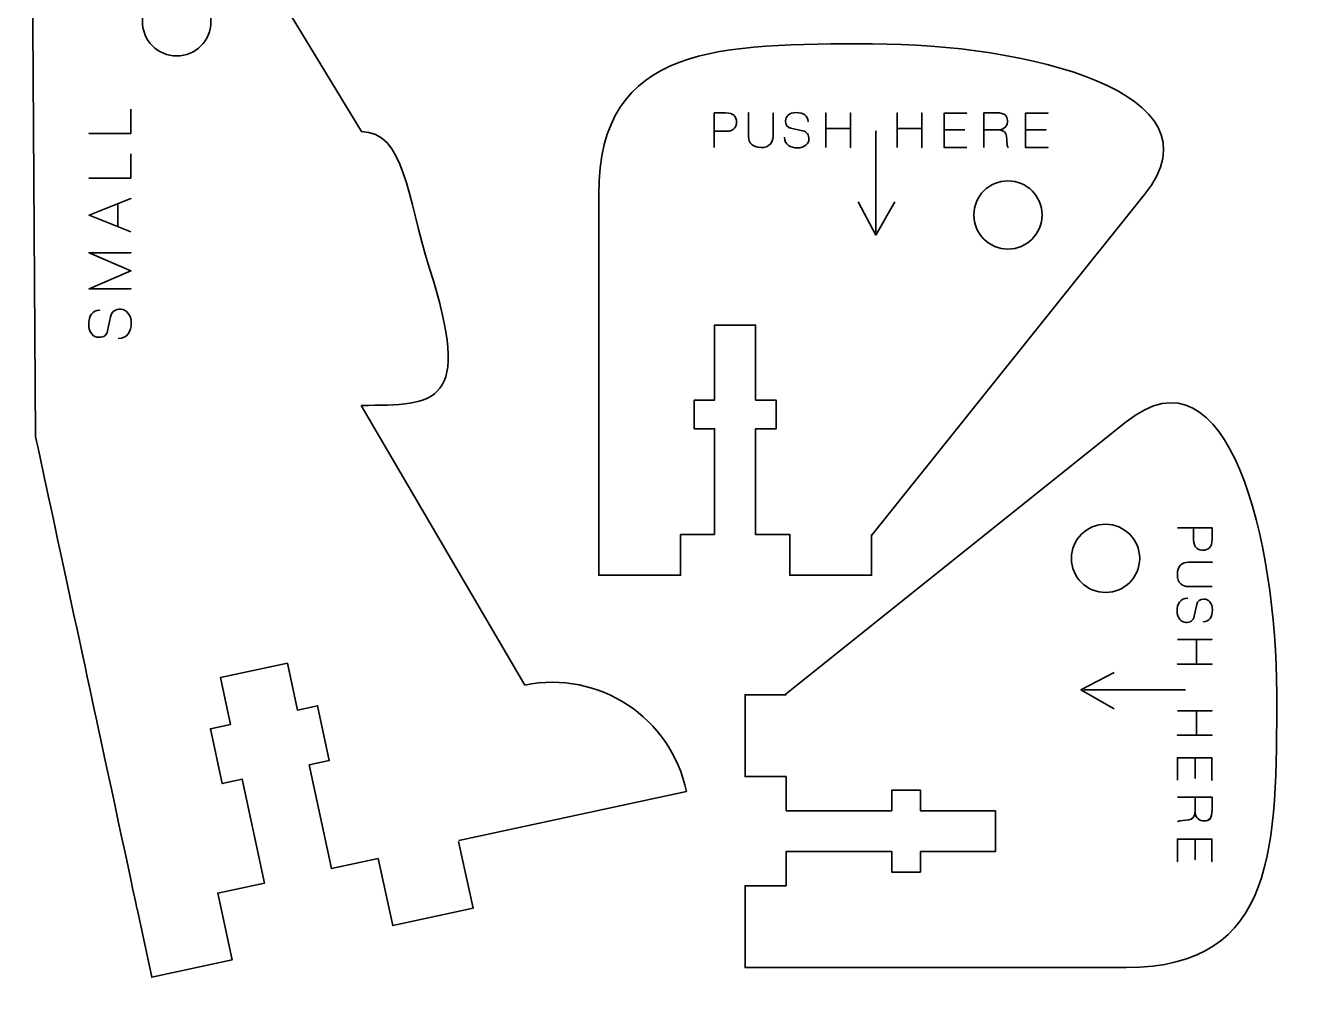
# Model space of a CAD drawing. Header units: inches. Extents: x 215 to 985, y -885 to -315.
# Drawn here: x 284.4 to 378.4, y -504.3 to -433.8 of the extents above; entities that cross this region are included whole.
import ezdxf

# ---------------------------------------------------------------- set-up
doc = ezdxf.new("R2010")
doc.units = ezdxf.units.IN
doc.header["$MEASUREMENT"] = 0
doc.layers.add('Layer 1', color=7, linetype='Continuous')

# ---------------------------------------------------------------- blocks, each defined once
blk = doc.blocks.new('block 197')
at = {"layer": 'Layer 1', "color": 250, "lineweight": 35, "true_color": 0x323232}
for points in [[(326.273, -446.141), (326.273, -471.044)], [(346.194, -471.044), (366.116, -446.141)]]:
    blk.add_lwpolyline(points, dxfattribs=at)
blk = doc.blocks.new('block 198')
at = {"layer": 'Layer 1', "color": 250, "lineweight": 35, "true_color": 0x323232}
blk.add_lwpolyline([(346.194, -470.963), (346.194, -473.951), (340.217, -473.951), (340.217, -470.963), (337.727, -470.963), (337.727, -463.244), (339.221, -463.244), (339.221, -461.151), (337.727, -461.151), (337.727, -455.674), (334.739, -455.674), (334.739, -461.151), (333.245, -461.151), (333.245, -463.244), (334.739, -463.244), (334.739, -470.963), (332.249, -470.963), (332.249, -473.951), (326.273, -473.951), (326.273, -470.963)], dxfattribs=at)
blk = doc.blocks.new('block 199')
at = {"layer": 'Layer 1', "color": 250, "lineweight": 35, "true_color": 0x323232}
blk.add_open_spline([(353.662, -447.636), (353.662, -449.012), (354.777, -450.126), (356.153, -450.126), (357.529, -450.126), (358.643, -449.012), (358.643, -447.636), (358.643, -446.261), (357.529, -445.146), (356.153, -445.146), (354.777, -445.146), (353.662, -446.261), (353.662, -447.636)], degree=3, knots=[0, 0, 0, 0, 1, 1, 1, 2, 2, 2, 3, 3, 3, 4, 4, 4, 4], dxfattribs=at)
blk = doc.blocks.new('block 202')
at = {"layer": 'Layer 1', "color": 13, "lineweight": 35, "true_color": 0xed6444}
blk.add_open_spline([(334.713, -442.717), (334.713, -442.717), (334.713, -440.177), (334.713, -440.177), (334.713, -440.177), (335.523, -440.177), (335.523, -440.177), (336.174, -440.177), (336.322, -440.487), (336.34, -440.829), (336.354, -441.171), (336.171, -441.527), (335.59, -441.527), (335.59, -441.527), (334.713, -441.527), (334.713, -441.527), (334.713, -441.527), (335.59, -441.527), (335.59, -441.527), (336.16, -441.527), (336.354, -441.171), (336.34, -440.829), (336.322, -440.487), (336.167, -440.177), (335.523, -440.177), (335.523, -440.177), (334.713, -440.177), (334.713, -440.177), (334.713, -440.177), (334.713, -442.717), (334.713, -442.717)], degree=3, knots=[0, 0, 0, 0, 1, 1, 1, 2, 2, 2, 3, 3, 3, 4, 4, 4, 5, 5, 5, 6, 6, 6, 7, 7, 7, 8, 8, 8, 9, 9, 9, 10, 10, 10, 10], dxfattribs=at)
blk = doc.blocks.new('block 201')
at = {"layer": 'Layer 1'}
blk.add_blockref('block 202', (0, 0), dxfattribs=at)
blk = doc.blocks.new('block 204')
at = {"layer": 'Layer 1', "color": 13, "lineweight": 35, "true_color": 0xed6444}
blk.add_open_spline([(339, -440.174), (339, -440.174), (339, -441.488), (339, -441.91), (339, -442.333), (338.74, -442.717), (338.12, -442.713), (337.5, -442.703), (337.215, -442.357), (337.215, -441.91), (337.215, -441.91), (337.215, -440.174), (337.215, -440.174), (337.215, -440.174), (337.215, -441.91), (337.215, -441.91), (337.215, -442.357), (337.5, -442.703), (338.12, -442.713), (338.74, -442.717), (339, -442.333), (339, -441.91), (339, -441.488), (339, -440.174), (339, -440.174)], degree=3, knots=[0, 0, 0, 0, 1, 1, 1, 2, 2, 2, 3, 3, 3, 4, 4, 4, 5, 5, 5, 6, 6, 6, 7, 7, 7, 8, 8, 8, 8], dxfattribs=at)
blk = doc.blocks.new('block 203')
at = {"layer": 'Layer 1'}
blk.add_blockref('block 204', (0, 0), dxfattribs=at)
blk = doc.blocks.new('block 206')
at = {"layer": 'Layer 1', "color": 13, "lineweight": 35, "true_color": 0xed6444}
blk.add_open_spline([(339.847, -441.949), (339.847, -442.513), (340.277, -442.738), (340.78, -442.738), (341.291, -442.738), (341.611, -442.417), (341.622, -442.104), (341.632, -441.794), (341.474, -441.548), (341.161, -441.481), (341.161, -441.481), (340.298, -441.294), (340.298, -441.294), (340.055, -441.241), (339.911, -441.1), (339.911, -440.769), (339.911, -440.438), (340.189, -440.153), (340.696, -440.153), (341.203, -440.153), (341.573, -440.392), (341.559, -440.811), (341.573, -440.392), (341.203, -440.153), (340.696, -440.153), (340.189, -440.153), (339.911, -440.438), (339.911, -440.769), (339.911, -441.1), (340.048, -441.238), (340.298, -441.294), (340.298, -441.294), (341.161, -441.481), (341.161, -441.481), (341.481, -441.548), (341.632, -441.794), (341.622, -442.104), (341.611, -442.417), (341.291, -442.738), (340.78, -442.738), (340.277, -442.738), (339.847, -442.513), (339.847, -441.949)], degree=3, knots=[0, 0, 0, 0, 1, 1, 1, 2, 2, 2, 3, 3, 3, 4, 4, 4, 5, 5, 5, 6, 6, 6, 7, 7, 7, 8, 8, 8, 9, 9, 9, 10, 10, 10, 11, 11, 11, 12, 12, 12, 13, 13, 13, 14, 14, 14, 14], dxfattribs=at)
blk = doc.blocks.new('block 205')
at = {"layer": 'Layer 1'}
blk.add_blockref('block 206', (0, 0), dxfattribs=at)
blk = doc.blocks.new('block 208')
at = {"layer": 'Layer 1', "color": 13, "lineweight": 35, "true_color": 0xed6444}
blk.add_lwpolyline([(342.86, -442.717), (342.86, -441.311), (344.653, -441.311), (344.653, -442.717), (344.653, -440.181), (344.653, -441.311), (342.86, -441.311), (342.86, -440.181), (342.86, -442.717)], dxfattribs=at)
blk = doc.blocks.new('block 207')
at = {"layer": 'Layer 1'}
blk.add_blockref('block 208', (0, 0), dxfattribs=at)
blk = doc.blocks.new('block 210')
at = {"layer": 'Layer 1', "color": 13, "lineweight": 35, "true_color": 0xed6444}
blk.add_lwpolyline([(348.061, -442.717), (348.061, -441.311), (349.854, -441.311), (349.854, -442.717), (349.854, -440.181), (349.854, -441.311), (348.061, -441.311), (348.061, -440.181), (348.061, -442.717)], dxfattribs=at)
blk = doc.blocks.new('block 209')
at = {"layer": 'Layer 1'}
blk.add_blockref('block 210', (0, 0), dxfattribs=at)
blk = doc.blocks.new('block 212')
at = {"layer": 'Layer 1', "color": 13, "lineweight": 35, "true_color": 0xed6444}
blk.add_open_spline([(353.141, -442.717), (353.141, -442.717), (351.5, -442.717), (351.5, -442.717), (351.5, -442.717), (351.5, -440.192), (351.5, -440.192), (351.5, -440.192), (353.141, -440.192), (353.141, -440.192), (353.141, -440.192), (351.5, -440.192), (351.5, -440.192), (351.5, -440.192), (351.5, -442.717), (351.5, -442.717), (351.5, -442.717), (353.141, -442.717), (353.141, -442.717)], degree=3, knots=[0, 0, 0, 0, 1, 1, 1, 2, 2, 2, 3, 3, 3, 4, 4, 4, 5, 5, 5, 6, 6, 6, 6], dxfattribs=at)
blk = doc.blocks.new('block 211')
at = {"layer": 'Layer 1'}
blk.add_blockref('block 212', (0, 0), dxfattribs=at)
blk = doc.blocks.new('block 214')
at = {"layer": 'Layer 1', "color": 13, "lineweight": 35, "true_color": 0xed6444}
blk.add_open_spline([(353, -441.417), (353, -441.417), (351.5, -441.417), (351.5, -441.417), (351.5, -441.417), (353, -441.417), (353, -441.417)], degree=3, knots=[0, 0, 0, 0, 1, 1, 1, 2, 2, 2, 2], dxfattribs=at)
blk = doc.blocks.new('block 213')
at = {"layer": 'Layer 1'}
blk.add_blockref('block 214', (0, 0), dxfattribs=at)
blk = doc.blocks.new('block 216')
at = {"layer": 'Layer 1', "color": 13, "lineweight": 35, "true_color": 0xed6444}
blk.add_open_spline([(354.383, -442.717), (354.383, -442.717), (354.383, -440.177), (354.383, -440.177), (354.383, -440.177), (355.309, -440.177), (355.309, -440.177), (355.957, -440.177), (356.094, -440.399), (356.112, -440.741), (356.126, -441.082), (355.953, -441.421), (355.379, -441.421), (355.379, -441.421), (354.383, -441.421), (354.383, -441.421), (354.383, -441.421), (355.379, -441.421), (355.379, -441.421), (355.943, -441.421), (356.126, -441.082), (356.112, -440.741), (356.094, -440.399), (355.943, -440.177), (355.309, -440.177), (355.309, -440.177), (354.383, -440.177), (354.383, -440.177), (354.383, -440.177), (354.383, -442.717), (354.383, -442.717)], degree=3, knots=[0, 0, 0, 0, 1, 1, 1, 2, 2, 2, 3, 3, 3, 4, 4, 4, 5, 5, 5, 6, 6, 6, 7, 7, 7, 8, 8, 8, 9, 9, 9, 10, 10, 10, 10], dxfattribs=at)
blk = doc.blocks.new('block 215')
at = {"layer": 'Layer 1'}
blk.add_blockref('block 216', (0, 0), dxfattribs=at)
blk = doc.blocks.new('block 218')
at = {"layer": 'Layer 1', "color": 13, "lineweight": 35, "true_color": 0xed6444}
blk.add_open_spline([(356.189, -442.717), (356.119, -442.668), (356.101, -442.569), (356.101, -442.527), (356.101, -442.527), (356.038, -441.886), (356.038, -441.886), (356.016, -441.611), (355.819, -441.421), (355.428, -441.421), (355.819, -441.421), (356.016, -441.611), (356.038, -441.886), (356.038, -441.886), (356.101, -442.527), (356.101, -442.527), (356.101, -442.569), (356.119, -442.668), (356.189, -442.717)], degree=3, knots=[0, 0, 0, 0, 1, 1, 1, 2, 2, 2, 3, 3, 3, 4, 4, 4, 5, 5, 5, 6, 6, 6, 6], dxfattribs=at)
blk = doc.blocks.new('block 217')
at = {"layer": 'Layer 1'}
blk.add_blockref('block 218', (0, 0), dxfattribs=at)
blk = doc.blocks.new('block 220')
at = {"layer": 'Layer 1', "color": 13, "lineweight": 35, "true_color": 0xed6444}
blk.add_open_spline([(357.438, -442.717), (357.438, -442.717), (357.438, -440.192), (357.438, -440.192), (357.438, -440.192), (359.079, -440.192), (359.079, -440.192), (359.079, -440.192), (357.438, -440.192), (357.438, -440.192), (357.438, -440.192), (357.438, -442.717), (357.438, -442.717), (357.438, -442.717), (359.079, -442.717), (359.079, -442.717), (359.079, -442.717), (357.438, -442.717), (357.438, -442.717)], degree=3, knots=[0, 0, 0, 0, 1, 1, 1, 2, 2, 2, 3, 3, 3, 4, 4, 4, 5, 5, 5, 6, 6, 6, 6], dxfattribs=at)
blk = doc.blocks.new('block 219')
at = {"layer": 'Layer 1'}
blk.add_blockref('block 220', (0, 0), dxfattribs=at)
blk = doc.blocks.new('block 222')
at = {"layer": 'Layer 1', "color": 13, "lineweight": 35, "true_color": 0xed6444}
blk.add_open_spline([(357.438, -441.417), (357.438, -441.417), (358.938, -441.417), (358.938, -441.417), (358.938, -441.417), (357.438, -441.417), (357.438, -441.417)], degree=3, knots=[0, 0, 0, 0, 1, 1, 1, 2, 2, 2, 2], dxfattribs=at)
blk = doc.blocks.new('block 221')
at = {"layer": 'Layer 1'}
blk.add_blockref('block 222', (0, 0), dxfattribs=at)
blk = doc.blocks.new('block 200')
at = {"layer": 'Layer 1'}
for name in ['block 201', 'block 203', 'block 205', 'block 207', 'block 209', 'block 211', 'block 215', 'block 219', 'block 213', 'block 217', 'block 221']:
    blk.add_blockref(name, (0, 0), dxfattribs=at)
blk = doc.blocks.new('block 223')
at = {"layer": 'Layer 1', "color": 13, "lineweight": 35, "true_color": 0xed6444}
blk.add_lwpolyline([(346.498, -441.481), (346.498, -448.91)], dxfattribs=at)
blk = doc.blocks.new('block 224')
at = {"layer": 'Layer 1', "color": 13, "lineweight": 35, "true_color": 0xed6444}
blk.add_lwpolyline([(347.882, -446.683), (346.498, -449.12)], dxfattribs=at)
blk = doc.blocks.new('block 225')
at = {"layer": 'Layer 1', "color": 13, "lineweight": 35, "true_color": 0xed6444}
blk.add_lwpolyline([(345.225, -446.683), (346.498, -449.12)], dxfattribs=at)
blk = doc.blocks.new('block 196')
at = {"layer": 'Layer 1', "color": 250, "lineweight": 35, "true_color": 0x323232}
blk.add_open_spline([(326.273, -446.141), (326.273, -435.095), (335.227, -435.14), (346.273, -435.14), (357.319, -435.14), (372.173, -438.641), (366.116, -446.141)], degree=3, knots=[0, 0, 0, 0, 1, 1, 1, 2, 2, 2, 2], dxfattribs=at)
at = {"layer": 'Layer 1'}
for name in ['block 200', 'block 223', 'block 199', 'block 197', 'block 225', 'block 224', 'block 198']:
    blk.add_blockref(name, (0, 0), dxfattribs=at)
blk = doc.blocks.new('block 227')
at = {"layer": 'Layer 1', "color": 250, "lineweight": 35, "true_color": 0x323232}
for points in [[(339.87, -482.676), (364.773, -462.754)], [(364.773, -502.597), (339.87, -502.597)]]:
    blk.add_lwpolyline(points, dxfattribs=at)
blk = doc.blocks.new('block 228')
at = {"layer": 'Layer 1', "color": 250, "lineweight": 35, "true_color": 0x323232}
blk.add_lwpolyline([(339.951, -482.676), (336.963, -482.676), (336.963, -488.653), (339.951, -488.653), (339.951, -491.143), (347.67, -491.143), (347.67, -489.648), (349.763, -489.648), (349.763, -491.143), (355.24, -491.143), (355.24, -494.131), (349.763, -494.131), (349.763, -495.625), (347.67, -495.625), (347.67, -494.131), (339.951, -494.131), (339.951, -496.62), (336.963, -496.62), (336.963, -502.597), (339.951, -502.597)], dxfattribs=at)
blk = doc.blocks.new('block 229')
at = {"layer": 'Layer 1', "color": 250, "lineweight": 35, "true_color": 0x323232}
blk.add_open_spline([(363.279, -475.207), (361.902, -475.207), (360.788, -474.093), (360.788, -472.716), (360.788, -471.341), (361.902, -470.226), (363.279, -470.226), (364.653, -470.226), (365.769, -471.341), (365.769, -472.716), (365.769, -474.093), (364.653, -475.207), (363.279, -475.207)], degree=3, knots=[0, 0, 0, 0, 1, 1, 1, 2, 2, 2, 3, 3, 3, 4, 4, 4, 4], dxfattribs=at)
blk = doc.blocks.new('block 232')
at = {"layer": 'Layer 1', "color": 13, "lineweight": 35, "true_color": 0xed6444}
blk.add_open_spline([(368.518, -470.493), (368.518, -470.493), (371.057, -470.493), (371.057, -470.493), (371.057, -470.493), (371.057, -471.303), (371.057, -471.303), (371.057, -471.955), (370.747, -472.103), (370.406, -472.12), (370.064, -472.134), (369.709, -471.951), (369.709, -471.37), (369.709, -471.37), (369.709, -470.493), (369.709, -470.493), (369.709, -470.493), (369.709, -471.37), (369.709, -471.37), (369.709, -471.941), (370.064, -472.134), (370.406, -472.12), (370.747, -472.103), (371.057, -471.947), (371.057, -471.303), (371.057, -471.303), (371.057, -470.493), (371.057, -470.493), (371.057, -470.493), (368.518, -470.493), (368.518, -470.493)], degree=3, knots=[0, 0, 0, 0, 1, 1, 1, 2, 2, 2, 3, 3, 3, 4, 4, 4, 5, 5, 5, 6, 6, 6, 7, 7, 7, 8, 8, 8, 9, 9, 9, 10, 10, 10, 10], dxfattribs=at)
blk = doc.blocks.new('block 231')
at = {"layer": 'Layer 1'}
blk.add_blockref('block 232', (0, 0), dxfattribs=at)
blk = doc.blocks.new('block 234')
at = {"layer": 'Layer 1', "color": 13, "lineweight": 35, "true_color": 0xed6444}
blk.add_open_spline([(371.061, -474.781), (371.061, -474.781), (369.747, -474.781), (369.325, -474.781), (368.902, -474.781), (368.518, -474.52), (368.522, -473.9), (368.532, -473.28), (368.878, -472.995), (369.325, -472.995), (369.325, -472.995), (371.061, -472.995), (371.061, -472.995), (371.061, -472.995), (369.325, -472.995), (369.325, -472.995), (368.878, -472.995), (368.532, -473.28), (368.522, -473.9), (368.518, -474.52), (368.902, -474.781), (369.325, -474.781), (369.747, -474.781), (371.061, -474.781), (371.061, -474.781)], degree=3, knots=[0, 0, 0, 0, 1, 1, 1, 2, 2, 2, 3, 3, 3, 4, 4, 4, 5, 5, 5, 6, 6, 6, 7, 7, 7, 8, 8, 8, 8], dxfattribs=at)
blk = doc.blocks.new('block 233')
at = {"layer": 'Layer 1'}
blk.add_blockref('block 234', (0, 0), dxfattribs=at)
blk = doc.blocks.new('block 236')
at = {"layer": 'Layer 1', "color": 13, "lineweight": 35, "true_color": 0xed6444}
blk.add_open_spline([(369.286, -475.627), (368.723, -475.627), (368.497, -476.057), (368.497, -476.56), (368.497, -477.071), (368.818, -477.392), (369.131, -477.402), (369.441, -477.413), (369.688, -477.255), (369.754, -476.941), (369.754, -476.941), (369.941, -476.078), (369.941, -476.078), (369.994, -475.835), (370.135, -475.691), (370.466, -475.691), (370.797, -475.691), (371.082, -475.969), (371.082, -476.476), (371.082, -476.983), (370.843, -477.353), (370.424, -477.339), (370.843, -477.353), (371.082, -476.983), (371.082, -476.476), (371.082, -475.969), (370.797, -475.691), (370.466, -475.691), (370.135, -475.691), (369.997, -475.828), (369.941, -476.078), (369.941, -476.078), (369.754, -476.941), (369.754, -476.941), (369.688, -477.261), (369.441, -477.413), (369.131, -477.402), (368.818, -477.392), (368.497, -477.071), (368.497, -476.56), (368.497, -476.057), (368.723, -475.627), (369.286, -475.627)], degree=3, knots=[0, 0, 0, 0, 1, 1, 1, 2, 2, 2, 3, 3, 3, 4, 4, 4, 5, 5, 5, 6, 6, 6, 7, 7, 7, 8, 8, 8, 9, 9, 9, 10, 10, 10, 11, 11, 11, 12, 12, 12, 13, 13, 13, 14, 14, 14, 14], dxfattribs=at)
blk = doc.blocks.new('block 235')
at = {"layer": 'Layer 1'}
blk.add_blockref('block 236', (0, 0), dxfattribs=at)
blk = doc.blocks.new('block 238')
at = {"layer": 'Layer 1', "color": 13, "lineweight": 35, "true_color": 0xed6444}
blk.add_lwpolyline([(368.518, -478.64), (369.924, -478.64), (369.924, -480.433), (368.518, -480.433), (371.054, -480.433), (369.924, -480.433), (369.924, -478.64), (371.054, -478.64), (368.518, -478.64)], dxfattribs=at)
blk = doc.blocks.new('block 237')
at = {"layer": 'Layer 1'}
blk.add_blockref('block 238', (0, 0), dxfattribs=at)
blk = doc.blocks.new('block 240')
at = {"layer": 'Layer 1', "color": 13, "lineweight": 35, "true_color": 0xed6444}
blk.add_lwpolyline([(368.518, -483.842), (369.924, -483.842), (369.924, -485.634), (368.518, -485.634), (371.054, -485.634), (369.924, -485.634), (369.924, -483.842), (371.054, -483.842), (368.518, -483.842)], dxfattribs=at)
blk = doc.blocks.new('block 239')
at = {"layer": 'Layer 1'}
blk.add_blockref('block 240', (0, 0), dxfattribs=at)
blk = doc.blocks.new('block 242')
at = {"layer": 'Layer 1', "color": 13, "lineweight": 35, "true_color": 0xed6444}
blk.add_open_spline([(368.518, -488.922), (368.518, -488.922), (368.518, -487.281), (368.518, -487.281), (368.518, -487.281), (371.044, -487.281), (371.044, -487.281), (371.044, -487.281), (371.044, -488.922), (371.044, -488.922), (371.044, -488.922), (371.044, -487.281), (371.044, -487.281), (371.044, -487.281), (368.518, -487.281), (368.518, -487.281), (368.518, -487.281), (368.518, -488.922), (368.518, -488.922)], degree=3, knots=[0, 0, 0, 0, 1, 1, 1, 2, 2, 2, 3, 3, 3, 4, 4, 4, 5, 5, 5, 6, 6, 6, 6], dxfattribs=at)
blk = doc.blocks.new('block 241')
at = {"layer": 'Layer 1'}
blk.add_blockref('block 242', (0, 0), dxfattribs=at)
blk = doc.blocks.new('block 244')
at = {"layer": 'Layer 1', "color": 13, "lineweight": 35, "true_color": 0xed6444}
blk.add_open_spline([(369.818, -488.781), (369.818, -488.781), (369.818, -487.281), (369.818, -487.281), (369.818, -487.281), (369.818, -488.781), (369.818, -488.781)], degree=3, knots=[0, 0, 0, 0, 1, 1, 1, 2, 2, 2, 2], dxfattribs=at)
blk = doc.blocks.new('block 243')
at = {"layer": 'Layer 1'}
blk.add_blockref('block 244', (0, 0), dxfattribs=at)
blk = doc.blocks.new('block 246')
at = {"layer": 'Layer 1', "color": 13, "lineweight": 35, "true_color": 0xed6444}
blk.add_open_spline([(368.518, -490.163), (368.518, -490.163), (371.057, -490.163), (371.057, -490.163), (371.057, -490.163), (371.057, -491.089), (371.057, -491.089), (371.057, -491.737), (370.835, -491.875), (370.494, -491.892), (370.152, -491.906), (369.814, -491.734), (369.814, -491.16), (369.814, -491.16), (369.814, -490.163), (369.814, -490.163), (369.814, -490.163), (369.814, -491.16), (369.814, -491.16), (369.814, -491.723), (370.152, -491.906), (370.494, -491.892), (370.835, -491.875), (371.057, -491.723), (371.057, -491.089), (371.057, -491.089), (371.057, -490.163), (371.057, -490.163), (371.057, -490.163), (368.518, -490.163), (368.518, -490.163)], degree=3, knots=[0, 0, 0, 0, 1, 1, 1, 2, 2, 2, 3, 3, 3, 4, 4, 4, 5, 5, 5, 6, 6, 6, 7, 7, 7, 8, 8, 8, 9, 9, 9, 10, 10, 10, 10], dxfattribs=at)
blk = doc.blocks.new('block 245')
at = {"layer": 'Layer 1'}
blk.add_blockref('block 246', (0, 0), dxfattribs=at)
blk = doc.blocks.new('block 248')
at = {"layer": 'Layer 1', "color": 13, "lineweight": 35, "true_color": 0xed6444}
blk.add_open_spline([(368.518, -491.97), (368.568, -491.899), (368.666, -491.881), (368.708, -491.881), (368.708, -491.881), (369.349, -491.818), (369.349, -491.818), (369.624, -491.797), (369.814, -491.6), (369.814, -491.209), (369.814, -491.6), (369.624, -491.797), (369.349, -491.818), (369.349, -491.818), (368.708, -491.881), (368.708, -491.881), (368.666, -491.881), (368.568, -491.899), (368.518, -491.97)], degree=3, knots=[0, 0, 0, 0, 1, 1, 1, 2, 2, 2, 3, 3, 3, 4, 4, 4, 5, 5, 5, 6, 6, 6, 6], dxfattribs=at)
blk = doc.blocks.new('block 247')
at = {"layer": 'Layer 1'}
blk.add_blockref('block 248', (0, 0), dxfattribs=at)
blk = doc.blocks.new('block 250')
at = {"layer": 'Layer 1', "color": 13, "lineweight": 35, "true_color": 0xed6444}
blk.add_open_spline([(368.518, -493.218), (368.518, -493.218), (371.044, -493.218), (371.044, -493.218), (371.044, -493.218), (371.044, -494.859), (371.044, -494.859), (371.044, -494.859), (371.044, -493.218), (371.044, -493.218), (371.044, -493.218), (368.518, -493.218), (368.518, -493.218), (368.518, -493.218), (368.518, -494.859), (368.518, -494.859), (368.518, -494.859), (368.518, -493.218), (368.518, -493.218)], degree=3, knots=[0, 0, 0, 0, 1, 1, 1, 2, 2, 2, 3, 3, 3, 4, 4, 4, 5, 5, 5, 6, 6, 6, 6], dxfattribs=at)
blk = doc.blocks.new('block 249')
at = {"layer": 'Layer 1'}
blk.add_blockref('block 250', (0, 0), dxfattribs=at)
blk = doc.blocks.new('block 252')
at = {"layer": 'Layer 1', "color": 13, "lineweight": 35, "true_color": 0xed6444}
blk.add_open_spline([(369.818, -493.218), (369.818, -493.218), (369.818, -494.718), (369.818, -494.718), (369.818, -494.718), (369.818, -493.218), (369.818, -493.218)], degree=3, knots=[0, 0, 0, 0, 1, 1, 1, 2, 2, 2, 2], dxfattribs=at)
blk = doc.blocks.new('block 251')
at = {"layer": 'Layer 1'}
blk.add_blockref('block 252', (0, 0), dxfattribs=at)
blk = doc.blocks.new('block 230')
at = {"layer": 'Layer 1'}
for name in ['block 231', 'block 233', 'block 235', 'block 237', 'block 239', 'block 241', 'block 243', 'block 245', 'block 247', 'block 249', 'block 251']:
    blk.add_blockref(name, (0, 0), dxfattribs=at)
blk = doc.blocks.new('block 253')
at = {"layer": 'Layer 1', "color": 13, "lineweight": 35, "true_color": 0xed6444}
blk.add_lwpolyline([(369.113, -482.318), (361.684, -482.318)], dxfattribs=at)
blk = doc.blocks.new('block 254')
at = {"layer": 'Layer 1', "color": 13, "lineweight": 35, "true_color": 0xed6444}
blk.add_lwpolyline([(363.91, -483.702), (361.474, -482.318)], dxfattribs=at)
blk = doc.blocks.new('block 255')
at = {"layer": 'Layer 1', "color": 13, "lineweight": 35, "true_color": 0xed6444}
blk.add_lwpolyline([(363.91, -481.045), (361.474, -482.318)], dxfattribs=at)
blk = doc.blocks.new('block 226')
at = {"layer": 'Layer 1', "color": 250, "lineweight": 35, "true_color": 0x323232}
blk.add_open_spline([(364.773, -502.597), (375.818, -502.597), (375.773, -493.642), (375.773, -482.597), (375.773, -471.551), (372.273, -456.696), (364.773, -462.754)], degree=3, knots=[0, 0, 0, 0, 1, 1, 1, 2, 2, 2, 2], dxfattribs=at)
at = {"layer": 'Layer 1'}
for name in ['block 227', 'block 229', 'block 230', 'block 255', 'block 228', 'block 254', 'block 253']:
    blk.add_blockref(name, (0, 0), dxfattribs=at)
blk = doc.blocks.new('block 266')
at = {"layer": 'Layer 1', "color": 250, "lineweight": 35, "true_color": 0x323232}
blk.add_open_spline([(295.467, -431.028), (296.848, -431.028), (297.966, -432.146), (297.966, -433.527), (297.966, -434.907), (296.848, -436.025), (295.467, -436.025), (294.087, -436.025), (292.968, -434.906), (292.968, -433.527), (292.968, -432.146), (294.087, -431.028), (295.467, -431.028)], degree=3, knots=[0, 0, 0, 0, 1, 1, 1, 2, 2, 2, 3, 3, 3, 4, 4, 4, 4], dxfattribs=at)
blk = doc.blocks.new('block 267')
at = {"layer": 'Layer 1', "color": 250, "lineweight": 35, "true_color": 0x323232}
blk.add_open_spline([(308.933, -441.55), (312.109, -441.55), (312.269, -446.281), (313.93, -451.545), (317.084, -461.54), (314.454, -461.54), (308.933, -461.54)], degree=3, knots=[0, 0, 0, 0, 1, 1, 1, 2, 2, 2, 2], dxfattribs=at)
blk = doc.blocks.new('block 268')
at = {"layer": 'Layer 1', "color": 250, "lineweight": 35, "true_color": 0x323232}
blk.add_lwpolyline([(320.871, -481.973), (308.933, -461.54)], dxfattribs=at)
blk = doc.blocks.new('block 269')
at = {"layer": 'Layer 1', "color": 250, "lineweight": 35, "true_color": 0x323232}
blk.add_open_spline([(308.961, -441.55), (308.961, -441.55), (301.964, -430.023), (301.964, -430.023), (301.964, -427.263), (299.726, -425.026), (296.967, -425.025), (296.967, -425.025), (289.942, -425.025), (289.942, -425.025), (287.182, -425.026), (284.945, -427.263), (284.945, -430.023), (284.945, -430.023), (285.155, -463.765), (285.155, -463.765)], degree=3, knots=[0, 0, 0, 0, 1, 1, 1, 2, 2, 2, 3, 3, 3, 4, 4, 4, 5, 5, 5, 5], dxfattribs=at)
blk = doc.blocks.new('block 270')
at = {"layer": 'Layer 1', "color": 250, "lineweight": 35, "true_color": 0x323232}
blk.add_lwpolyline([(316.066, -493.319), (332.68, -489.752)], dxfattribs=at)
blk = doc.blocks.new('block 271')
at = {"layer": 'Layer 1', "color": 250, "lineweight": 35, "true_color": 0x323232}
blk.add_open_spline([(292.596, -498.421), (292.596, -498.421), (293.645, -503.307), (293.645, -503.307), (293.645, -503.307), (299.509, -502.048), (299.509, -502.048), (299.509, -502.048), (298.46, -497.162), (298.46, -497.162), (298.46, -497.162), (301.88, -496.427), (301.88, -496.427), (301.88, -496.427), (300.254, -488.853), (300.254, -488.853), (300.254, -488.853), (298.788, -489.168), (298.788, -489.168), (298.788, -489.168), (297.927, -485.16), (297.927, -485.16), (297.927, -485.16), (299.393, -484.846), (299.393, -484.846), (299.393, -484.846), (298.659, -481.426), (298.659, -481.426), (298.659, -481.426), (303.546, -480.377), (303.546, -480.377), (303.546, -480.377), (304.28, -483.797), (304.28, -483.797), (304.28, -483.797), (305.746, -483.482), (305.746, -483.482), (305.746, -483.482), (306.606, -487.49), (306.606, -487.49), (306.606, -487.49), (305.14, -487.804), (305.14, -487.804), (305.14, -487.804), (306.766, -495.378), (306.766, -495.378), (306.766, -495.378), (310.186, -494.644), (310.186, -494.644), (310.186, -494.644), (311.235, -499.53), (311.235, -499.53), (311.235, -499.53), (317.099, -498.271), (317.099, -498.271), (317.099, -498.271), (316.05, -493.384), (316.05, -493.384)], degree=3, knots=[0, 0, 0, 0, 1, 1, 1, 2, 2, 2, 3, 3, 3, 4, 4, 4, 5, 5, 5, 6, 6, 6, 7, 7, 7, 8, 8, 8, 9, 9, 9, 10, 10, 10, 11, 11, 11, 12, 12, 12, 13, 13, 13, 14, 14, 14, 15, 15, 15, 16, 16, 16, 17, 17, 17, 18, 18, 18, 19, 19, 19, 19], dxfattribs=at)
blk = doc.blocks.new('block 272')
at = {"layer": 'Layer 1', "color": 250, "lineweight": 35, "true_color": 0x323232}
blk.add_open_spline([(285.155, -463.765), (285.155, -463.765), (288.449, -479.108), (289.924, -485.979), (291.4, -492.85), (292.596, -498.421), (292.596, -498.421), (292.596, -498.421), (291.4, -492.85), (289.924, -485.979), (288.449, -479.108), (285.155, -463.765), (285.155, -463.765)], degree=3, knots=[0, 0, 0, 0, 1, 1, 1, 2, 2, 2, 3, 3, 3, 4, 4, 4, 4], dxfattribs=at)
blk = doc.blocks.new('block 273')
at = {"layer": 'Layer 1', "color": 13, "lineweight": 35, "true_color": 0xed6444}
for points, knots in [([(292.123, -439.902), (292.123, -439.902), (292.123, -441.683), (292.123, -441.683), (292.123, -441.683), (289.073, -441.683), (289.073, -441.683), (289.073, -441.683), (292.123, -441.683), (292.123, -441.683), (292.123, -441.683), (292.123, -439.902), (292.123, -439.902)], [0, 0, 0, 0, 1, 1, 1, 2, 2, 2, 3, 3, 3, 4, 4, 4, 4]), ([(292.123, -443.161), (292.123, -443.161), (292.123, -444.943), (292.123, -444.943), (292.123, -444.943), (289.073, -444.943), (289.073, -444.943), (289.073, -444.943), (292.123, -444.943), (292.123, -444.943), (292.123, -444.943), (292.123, -443.161), (292.123, -443.161)], [0, 0, 0, 0, 1, 1, 1, 2, 2, 2, 3, 3, 3, 4, 4, 4, 4]), ([(292.123, -448.858), (292.123, -448.858), (289.073, -447.648), (289.073, -447.648), (289.073, -447.648), (292.123, -446.434), (292.123, -446.434), (292.123, -446.434), (289.073, -447.648), (289.073, -447.648), (289.073, -447.648), (292.123, -448.858), (292.123, -448.858)], [0, 0, 0, 0, 1, 1, 1, 2, 2, 2, 3, 3, 3, 4, 4, 4, 4]), ([(291.163, -448.478), (291.163, -448.478), (291.163, -446.819), (291.163, -446.819), (291.163, -446.819), (291.163, -448.478), (291.163, -448.478)], [0, 0, 0, 0, 1, 1, 1, 2, 2, 2, 2]), ([(289.073, -453.029), (289.073, -453.029), (292.123, -451.717), (292.123, -451.717), (292.123, -451.717), (289.073, -450.401), (289.073, -450.401), (289.073, -450.401), (292.123, -450.401), (292.123, -450.401), (292.123, -450.401), (289.073, -450.401), (289.073, -450.401), (289.073, -450.401), (292.123, -451.717), (292.123, -451.717), (292.123, -451.717), (289.073, -453.029), (289.073, -453.029), (289.073, -453.029), (292.123, -453.029), (292.123, -453.029), (292.123, -453.029), (289.073, -453.029), (289.073, -453.029)], [0, 0, 0, 0, 1, 1, 1, 2, 2, 2, 3, 3, 3, 4, 4, 4, 5, 5, 5, 6, 6, 6, 7, 7, 7, 8, 8, 8, 8]), ([(291.201, -456.648), (291.878, -456.648), (292.149, -456.132), (292.149, -455.526), (292.149, -454.913), (291.764, -454.528), (291.387, -454.515), (291.015, -454.502), (290.719, -454.693), (290.638, -455.069), (290.638, -455.069), (290.414, -456.106), (290.414, -456.106), (290.35, -456.398), (290.181, -456.571), (289.784, -456.571), (289.386, -456.571), (289.043, -456.237), (289.043, -455.628), (289.043, -455.019), (289.331, -454.574), (289.834, -454.591), (289.331, -454.574), (289.043, -455.019), (289.043, -455.628), (289.043, -456.237), (289.386, -456.571), (289.784, -456.571), (290.181, -456.571), (290.346, -456.406), (290.414, -456.106), (290.414, -456.106), (290.638, -455.069), (290.638, -455.069), (290.719, -454.684), (291.015, -454.502), (291.387, -454.515), (291.764, -454.528), (292.149, -454.913), (292.149, -455.526), (292.149, -456.132), (291.878, -456.648), (291.201, -456.648)], [0, 0, 0, 0, 1, 1, 1, 2, 2, 2, 3, 3, 3, 4, 4, 4, 5, 5, 5, 6, 6, 6, 7, 7, 7, 8, 8, 8, 9, 9, 9, 10, 10, 10, 11, 11, 11, 12, 12, 12, 13, 13, 13, 14, 14, 14, 14])]:
    blk.add_open_spline(points, degree=3, knots=knots, dxfattribs=at)
blk = doc.blocks.new('block 265')
at = {"layer": 'Layer 1', "color": 250, "lineweight": 35, "true_color": 0x323232}
blk.add_open_spline([(320.871, -481.973), (326.28, -480.86), (331.568, -484.343), (332.68, -489.753)], degree=3, dxfattribs=at)
at = {"layer": 'Layer 1'}
for name in ['block 269', 'block 266', 'block 273', 'block 267', 'block 268', 'block 272', 'block 271', 'block 270']:
    blk.add_blockref(name, (0, 0), dxfattribs=at)

msp = doc.modelspace()

# ---------------------------------------------------------------- linework, layer by layer
at = {"layer": 'Layer 1', "color": 179, "lineweight": 35, "true_color": 0x231f20}
msp.add_open_spline([(984.673, -870.214), (984.673, -878.498), (977.957, -885.214), (969.673, -885.214), (969.673, -885.214), (229.673, -885.214), (229.673, -885.214), (221.389, -885.214), (214.673, -878.498), (214.673, -870.214), (214.673, -870.214), (214.673, -330.214), (214.673, -330.214), (214.673, -321.93), (221.389, -315.214), (229.673, -315.214), (229.673, -315.214), (969.673, -315.214), (969.673, -315.214), (977.957, -315.214), (984.673, -321.93), (984.673, -330.214), (984.673, -330.214), (984.673, -870.214), (984.673, -870.214)], degree=3, knots=[0, 0, 0, 0, 1, 1, 1, 2, 2, 2, 3, 3, 3, 4, 4, 4, 5, 5, 5, 6, 6, 6, 7, 7, 7, 8, 8, 8, 8], dxfattribs=at)

# ---------------------------------------------------------------- block references
at = {"layer": 'Layer 1'}
for name in ['block 265', 'block 196', 'block 226']:
    msp.add_blockref(name, (0, 0), dxfattribs=at)

doc.saveas('drawing.dxf')
